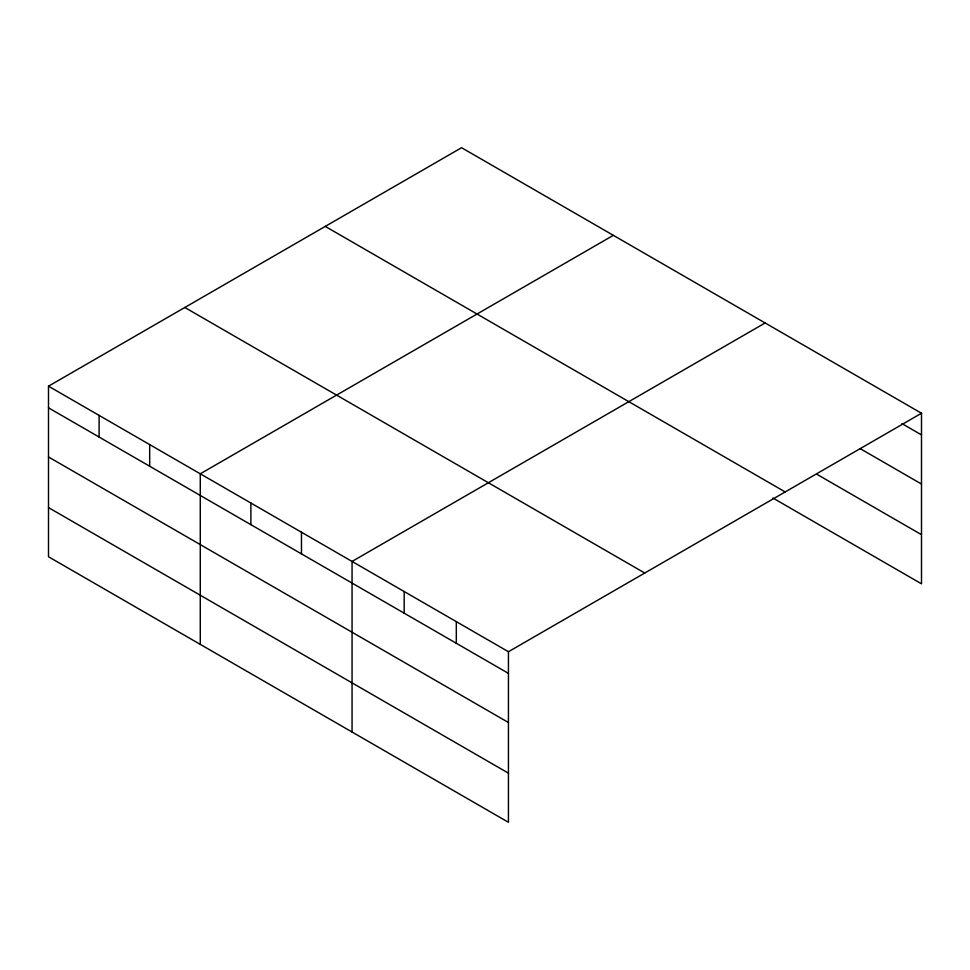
<?xml version="1.0" encoding="UTF-8"?>
<svg xmlns="http://www.w3.org/2000/svg" width="970" height="970" viewBox="0 0 970 970"><rect width="100%" height="100%" fill="white"/><g stroke="black" fill="none" stroke-linecap="round" stroke-linejoin="round"><path stroke-width="1.45" d="M508.438 722.517L508.438 651.731L48.5 386.181L48.5 556.756L508.438 822.293L508.438 722.517L48.5 456.967M772.944 498.046L921.5 583.819L921.5 413.244L461.562 147.707L48.5 386.181M613.343 235.334L200.281 473.809L200.281 644.383M765.124 322.962L352.061 561.436L352.061 732.01M508.438 651.731L921.5 413.244M901.954 423.611L921.5 434.899M860.257 448.673L921.5 484.042M817.249 474.488L921.5 534.676M325.253 226.398L785.191 491.948M184.809 307.478L644.747 573.028M48.5 407.824L508.438 673.374M48.5 507.601L508.438 773.151M456.312 621.624L456.312 643.28M404.187 591.53L404.187 613.185M301.464 532.227L301.464 553.882M250.878 503.018L250.878 524.661M149.683 444.599L149.683 466.243M99.098 415.39L99.098 437.033"/></g></svg>
